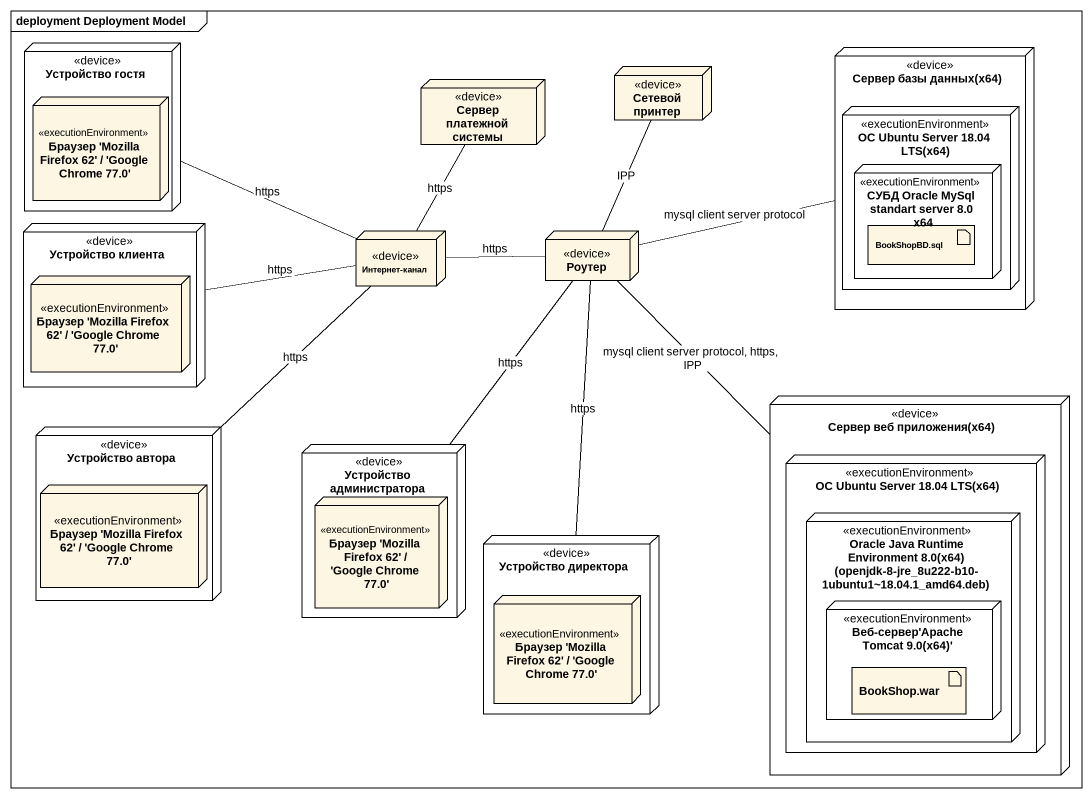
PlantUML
@startuml
mainframe deployment Deployment Model
node "Устройство гостя" as Устройство_гостя <<device>> {
  node "Браузер 'Mozilla Firefox 62' / 'Google Chrome 77.0'" as Браузер_Mozilla_Firefox_62 <<executionEnvironment>>
}
node "Сетевой принтер" as Сетевой_принтер <<device>>
node "Сервер базы данных(x64)" as Сервер_базы_данных_x64 <<device>> {
  node "OC Ubuntu Server 18.04 LTS(x64)" as OC_Ubuntu_Server_18_04_LTS <<executionEnvironment>> {
    node "СУБД Oracle MySql standart server 8.0 x64" as СУБД_Oracle_MySql_standart <<executionEnvironment>> {
      artifact "BookShopBD.sql" as BookShopBD_sql
    }
  }
}
node "Сервер платежной системы" as Сервер_платежной_системы <<device>>
node "Устройство клиента" as Устройство_клиента <<device>> {
  node "Браузер 'Mozilla Firefox 62' / 'Google Chrome 77.0'" as Браузер_Mozilla_Firefox_62_2 <<executionEnvironment>>
}
node "Интернет-канал" as Интернет_канал <<device>>
node Роутер <<device>>
node "Сервер веб приложения(x64)" as Сервер_веб_приложения_x64 <<device>> {
  node "OC Ubuntu Server 18.04 LTS(x64)" as OC_Ubuntu_Server_18_04_LTS_2 <<executionEnvironment>> {
    node "Oracle Java Runtime Environment 8.0(x64) (openjdk-8-jre_8u222-b10-1ubuntu1~18.04.1_amd64.deb)" as Oracle_Java_Runtime <<executionEnvironment>> {
      node "Веб-сервер'Apache Tomcat 9.0(x64)'" as Веб_сервер_Apache_Tomcat_9 <<executionEnvironment>> {
        artifact "BookShop.war" as BookShop_war
      }
    }
  }
}
node "Устройство автора" as Устройство_автора <<device>> {
  node "Браузер 'Mozilla Firefox 62' / 'Google Chrome 77.0'" as Браузер_Mozilla_Firefox_62_3 <<executionEnvironment>>
}
node "Устройство администратора" as Устройство_администратора <<device>> {
  node "Браузер 'Mozilla Firefox 62' / 'Google Chrome 77.0'" as Браузер_Mozilla_Firefox_62_4 <<executionEnvironment>>
}
node "Устройство директора" as Устройство_директора <<device>> {
  node "Браузер 'Mozilla Firefox 62' / 'Google Chrome 77.0'" as Браузер_Mozilla_Firefox_62_5 <<executionEnvironment>>
}
Сервер_базы_данных_x64 -left- Роутер : mysql client server protocol
Сервер_платежной_системы -- Интернет_канал : https
Интернет_канал -left- Устройство_гостя : https
Интернет_канал -left- Устройство_клиента : https
Роутер -up- Сетевой_принтер : IPP
Роутер -left- Интернет_канал : https
Роутер -- Устройство_администратора : https
Сервер_веб_приложения_x64 -up- Роутер : mysql client server protocol, https, IPP
Устройство_автора -up- Интернет_канал : https
Устройство_директора -up- Роутер : https
@enduml
